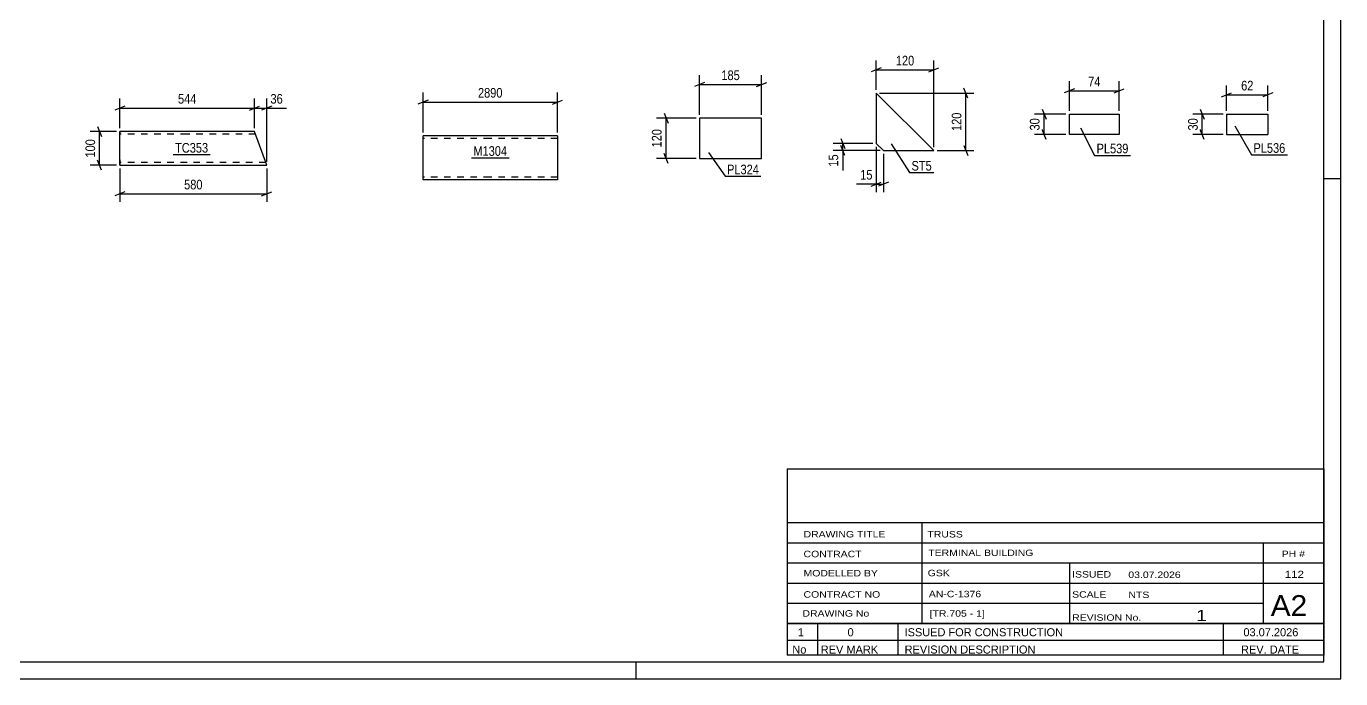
# Model space of a CAD drawing. Header units: millimetres. Extents: x 0 to 594, y 0 to 420.
# Drawn here: x 202.2 to 594, y 0 to 194.4 of the extents above; entities that cross this region are included whole.
import ezdxf

# ---------------------------------------------------------------- set-up
doc = ezdxf.new("R2010")
doc.units = ezdxf.units.MM
doc.linetypes.add('DXK_LINE_DOT2', pattern=[3.9198, 1.9599, -1.9599])
doc.styles.add('Arial Narrow', font='ARIALN.TTF', dxfattribs={"height": 0.2})

# ---------------------------------------------------------------- blocks, each defined once
blk = doc.blocks.new('Unknown-761555563-1133')
at = {"color": 5, "linetype": 'Continuous'}
for p, q in [((594, 0), (594, 420)), ((589, 5), (589, 415)), ((594, 149), (589, 149)), ((5, 5), (589, 5)), ((384, 0), (384, 5)), ((0, 0), (594, 0))]:
    blk.add_line(p, q, dxfattribs=at)
blk = doc.blocks.new('Unknown-761555563-9642')
at = {"color": 7, "linetype": 'Continuous'}
for p, q in [((429, 16.5), (589, 16.5)), ((589, 16.5), (429, 16.5)), ((429, 16.5), (429, 11.5)), ((438, 16.5), (438, 11.5)), ((462, 16.5), (462, 11.5)), ((559, 16.5), (559, 11.5)), ((589, 16.5), (589, 11.5)), ((429, 11.5), (589, 11.5)), ((429, 11.5), (429, 7)), ((429, 11.5), (589, 11.5)), ((438, 11.5), (438, 7)), ((462, 11.5), (462, 7)), ((559, 11.5), (559, 7)), ((589, 11.5), (589, 7)), ((589, 7), (429, 7))]:
    blk.add_line(p, q, dxfattribs=at)
at = {"color": 7, "linetype": 'Continuous', "style": 'Arial Narrow'}
for s, height, width, p in [('1', 2.39, 1.196471, (432.16, 12.65)), ('0', 2.39, 1.196471, (447, 12.65)), ('ISSUED FOR CONSTRUCTION', 2.3861, 1.196471, (464, 12.65)), ('03.07.2026', 2.386, 1.196471, (565, 12.65)), ('No', 2.386, 1.2, (430.54, 7.5)), ('REV MARK', 2.386, 1.2, (439, 7.5)), ('REVISION DESCRIPTION', 2.3861, 1.2, (464, 7.5)), ('REV. DATE', 2.386, 1.2, (564.28, 7.5))]:
    blk.add_text(s, height=height, dxfattribs=dict(at, width=width)).set_placement(p)
blk = doc.blocks.new('Unknown-761555563-9643')
at = {"color": 7, "linetype": 'Continuous'}
for p, q in [((429, 62.55), (429, 16.5)), ((429, 62.55), (589, 62.55)), ((589, 62.5), (589, 16.5)), ((429, 46.5), (589, 46.5)), ((469.14, 46.5), (469.14, 16.5)), ((429, 40.5), (589, 40.5)), ((571, 16.6), (571, 40.5)), ((429, 34.5), (589, 34.5)), ((513.14, 34.5), (513.14, 16.5)), ((429, 28.5), (589, 28.5)), ((429, 22.5), (571, 22.5)), ((429, 16.5), (589, 16.5))]:
    blk.add_line(p, q, dxfattribs=at)
at = {"color": 7, "style": 'Arial Narrow'}
for s, height, width, p in [('DRAWING TITLE', 1.9089, 1.425378, (433.88, 42.1)), ('TRUSS', 1.909, 1.425378, (470.81, 42.09)), ('CONTRACT', 1.909, 1.425378, (433.88, 36.21)), ('TERMINAL BUILDING', 1.9089, 1.425378, (471.06, 36.57)), ('MODELLED BY', 1.9089, 1.425378, (433.88, 30.48)), ('GSK', 1.909, 1.425378, (470.88, 30.54)), ('ISSUED', 1.909, 1.425378, (513.94, 30.14)), ('03.07.2026', 1.909, 1.425378, (530.69, 30.02)), ('CONTRACT NO', 1.9089, 1.425378, (433.88, 24.16)), ('AN-C-1376', 1.909, 1.425378, (471.23, 24.28)), ('SCALE', 1.909, 1.425378, (513.94, 24.15)), ('A2', 6.204, 1.25, (573.14, 18.7)), ('DRAWING No', 1.909, 1.425378, (433.56, 18.5)), ('[TR.705 - 1]', 1.9089, 1.425378, (471.46, 18.49)), ('1', 3.34, 1.5, (550.91, 17.18)), ('REVISION No.', 1.9089, 1.425378, (513.94, 17.27))]:
    blk.add_text(s, height=height, dxfattribs=dict(at, width=width)).set_placement(p)
at = {"color": 7, "linetype": 'Continuous', "style": 'Arial Narrow', "width": 1.43}
for s, height, p in [('PH #', 1.909, (576.4, 36.25)), ('112', 2.1, (577.3, 30.05)), ('NTS', 1.909, (530.7, 24.05))]:
    blk.add_text(s, height=height, dxfattribs=at).set_placement(p)
blk = doc.blocks.new('Part-761555563-3121 - 3107')
at = {"color": 2, "linetype": 'Continuous'}
for p, q in [((340.45, 161.82), (320.45, 161.82)), ((320.45, 150.22), (320.45, 161.82)), ((360.55, 161.82), (340.55, 161.82)), ((360.55, 161.82), (360.55, 161.7)), ((360.55, 161.7), (360.55, 148.62)), ((320.45, 148.62), (320.45, 150.22)), ((340.45, 148.62), (320.45, 148.62)), ((360.55, 148.62), (340.55, 148.62))]:
    blk.add_line(p, q, dxfattribs=at)
at = {"color": 7, "linetype": 'DXK_LINE_DOT2'}
for p, q in [((340.45, 161.02), (320.45, 161.02)), ((360.55, 161.02), (340.55, 161.02)), ((320.45, 148.74), (320.45, 150.22)), ((320.45, 149.42), (320.45, 149.48)), ((340.45, 149.42), (320.45, 149.42)), ((360.55, 149.42), (340.55, 149.42)), ((360.55, 149.42), (360.55, 149.48))]:
    blk.add_line(p, q, dxfattribs=at)
blk = doc.blocks.new('Part-761555563-2372 - 2358')
at = {"color": 2, "linetype": 'Continuous'}
for p, q in [((230.11, 161.45), (230.11, 163.05)), ((250.11, 163.05), (230.11, 163.05)), ((230.11, 154.65), (230.11, 161.45)), ((270.21, 163.05), (250.21, 163.05)), ((273.85, 153.05), (270.21, 163.05)), ((230.11, 153.05), (230.11, 154.65)), ((230.11, 153.05), (250.11, 153.05)), ((250.21, 153.05), (273.85, 153.05))]:
    blk.add_line(p, q, dxfattribs=at)
at = {"color": 7, "linetype": 'DXK_LINE_DOT2'}
for p, q in [((230.11, 163.05), (230.11, 162.58)), ((250.11, 162.25), (230.11, 162.25)), ((270.51, 162.25), (250.21, 162.25)), ((230.11, 154.65), (230.11, 153.17)), ((250.11, 153.85), (230.11, 153.85)), ((273.56, 153.85), (250.21, 153.85))]:
    blk.add_line(p, q, dxfattribs=at)
blk = doc.blocks.new('Part-761555563-1859 - 1843')
at = {"color": 2, "linetype": 'Continuous'}
for p, q in [((472.7, 157.39), (455.56, 174.53)), ((455.56, 174.53), (455.56, 159.53)), ((455.56, 159.53), (457.7, 157.39)), ((457.7, 157.39), (472.7, 157.39))]:
    blk.add_line(p, q, dxfattribs=at)
blk = doc.blocks.new('Part-761555563-1816 - 1800')
at = {"color": 2, "linetype": 'Continuous'}
for p, q in [((402.9, 167.05), (402.9, 155.05)), ((421.39, 167.05), (402.9, 167.05)), ((421.39, 155.05), (421.39, 167.05)), ((402.9, 155.05), (421.39, 155.05))]:
    blk.add_line(p, q, dxfattribs=at)
blk = doc.blocks.new('Part-761555563-1781 - 1765')
at = {"color": 2, "linetype": 'Continuous'}
for p, q in [((513.11, 162.2), (513.11, 168.2)), ((513.11, 168.2), (527.99, 168.2)), ((527.99, 168.2), (527.99, 162.2)), ((527.99, 162.2), (513.11, 162.2))]:
    blk.add_line(p, q, dxfattribs=at)
blk = doc.blocks.new('Part-761555563-1746 - 1730')
at = {"color": 2, "linetype": 'Continuous'}
for p, q in [((559.99, 168.2), (559.99, 162.2)), ((559.99, 168.2), (572.31, 168.2)), ((572.31, 168.2), (572.31, 162.2)), ((559.99, 162.2), (572.31, 162.2))]:
    blk.add_line(p, q, dxfattribs=at)
blk = doc.blocks.new('StraightDimension-761555563-3124 - 3107')
at = {"color": 7, "linetype": 'Continuous'}
for p, q in [((321.95, 172.42), (318.95, 171.22)), ((320.45, 162.82), (320.45, 174.67)), ((359.05, 171.22), (362.05, 172.42)), ((360.55, 162.82), (360.55, 174.67)), ((320.45, 171.82), (360.55, 171.82))]:
    blk.add_line(p, q, dxfattribs=at)
at = {"color": 0}
blk.add_wipeout([(344.76, 172.57), (344.76, 176.77), (336.24, 176.77), (336.24, 172.57)], dxfattribs=at)
at = {"color": 3, "style": 'Arial Narrow'}
blk.add_text('2890', height=2.863, dxfattribs=at).set_placement((336.84, 173.17))
blk = doc.blocks.new('StraightDimension-761555563-2386 - 2358')
at = {"color": 7, "linetype": 'Continuous'}
for p, q in [((230.11, 152.05), (230.11, 142.07)), ((273.85, 152.05), (273.85, 142.07)), ((231.61, 145.07), (228.61, 143.87)), ((272.35, 143.87), (275.35, 145.07)), ((230.11, 144.47), (273.85, 144.47))]:
    blk.add_line(p, q, dxfattribs=at)
at = {"color": 0}
blk.add_wipeout([(255.33, 145.22), (255.33, 149.42), (248.64, 149.42), (248.64, 145.22)], dxfattribs=at)
at = {"color": 3, "style": 'Arial Narrow'}
blk.add_text('580', height=2.863, dxfattribs=at).set_placement((249.24, 145.82))
blk = doc.blocks.new('StraightDimension-761555563-2375 - 2358')
at = {"color": 7, "linetype": 'Continuous'}
for p, q in [((229.11, 163.05), (221.2, 163.05)), ((223.45, 164.55), (224.65, 161.55)), ((224.05, 153.05), (224.05, 163.05)), ((229.11, 153.05), (221.2, 153.05)), ((224.65, 151.55), (223.45, 154.55))]:
    blk.add_line(p, q, dxfattribs=at)
at = {"color": 0}
blk.add_wipeout([(223.3, 161.39), (219.1, 161.39), (219.1, 154.7), (223.3, 154.7)], dxfattribs=at)
at = {"color": 3, "style": 'Arial Narrow'}
blk.add_text('100', height=2.863, rotation=90.0002, dxfattribs=at).set_placement((222.7, 155.3))
blk = doc.blocks.new('StraightDimension-761555563-2397 - 2358')
at = {"color": 7, "linetype": 'Continuous'}
for p, q in [((270.21, 164.05), (270.21, 172.87)), ((273.85, 154.05), (273.85, 172.87)), ((268.71, 169.42), (271.71, 170.62)), ((270.21, 170.02), (273.85, 170.02)), ((275.35, 170.62), (272.35, 169.42))]:
    blk.add_line(p, q, dxfattribs=at)
at = {"color": 0}
blk.add_wipeout([(279.24, 170.77), (279.24, 174.97), (274.38, 174.97), (274.38, 170.77)], dxfattribs=at)
at = {"color": 7, "linetype": 'Continuous'}
blk.add_line((273.85, 170.02), (279.76, 170.02), dxfattribs=at)
blk.add_line((273.85, 170.02), (279.76, 170.02), dxfattribs=at)
at = {"color": 3, "style": 'Arial Narrow'}
blk.add_text('36', height=2.863, dxfattribs=at).set_placement((274.98, 171.37))
blk = doc.blocks.new('StraightDimension-761555563-2409 - 2358')
at = {"color": 7, "linetype": 'Continuous'}
for p, q in [((230.11, 164.05), (230.11, 172.87)), ((270.21, 164.05), (270.21, 172.87)), ((231.61, 170.62), (228.61, 169.42)), ((230.11, 170.02), (270.21, 170.02)), ((268.71, 169.42), (271.71, 170.62))]:
    blk.add_line(p, q, dxfattribs=at)
at = {"color": 0}
blk.add_wipeout([(253.51, 170.77), (253.51, 174.97), (246.82, 174.97), (246.82, 170.77)], dxfattribs=at)
at = {"color": 3, "style": 'Arial Narrow'}
blk.add_text('544', height=2.863, dxfattribs=at).set_placement((247.42, 171.37))
blk = doc.blocks.new('StraightDimension-761555563-1894 - 1843')
at = {"color": 7, "linetype": 'Continuous'}
for p, q in [((456.56, 174.53), (484.68, 174.53)), ((482.88, 173.03), (481.68, 176.03)), ((482.28, 157.39), (482.28, 174.53)), ((473.7, 157.39), (484.68, 157.39)), ((481.68, 158.89), (482.88, 155.89))]:
    blk.add_line(p, q, dxfattribs=at)
at = {"color": 0}
blk.add_wipeout([(481.53, 169.3), (477.33, 169.3), (477.33, 162.62), (481.53, 162.62)], dxfattribs=at)
at = {"color": 3, "style": 'Arial Narrow'}
blk.add_text('120', height=2.863, rotation=90.0002, dxfattribs=at).set_placement((480.93, 163.22))
blk = doc.blocks.new('StraightDimension-761555563-1883 - 1843')
at = {"color": 7, "linetype": 'Continuous'}
for p, q in [((444.96, 161.03), (446.16, 158.03)), ((454.56, 159.53), (442.71, 159.53)), ((456.7, 157.39), (442.71, 157.39)), ((446.16, 155.89), (444.96, 158.89)), ((445.56, 157.39), (445.56, 159.53))]:
    blk.add_line(p, q, dxfattribs=at)
at = {"color": 0}
blk.add_wipeout([(444.81, 156.86), (440.61, 156.86), (440.61, 152.01), (444.81, 152.01)], dxfattribs=at)
at = {"color": 7, "linetype": 'Continuous'}
blk.add_line((445.56, 157.39), (445.56, 151.48), dxfattribs=at)
blk.add_line((445.56, 157.39), (445.56, 151.48), dxfattribs=at)
at = {"color": 3, "style": 'Arial Narrow'}
blk.add_text('15', height=2.863, rotation=90.0002, dxfattribs=at).set_placement((444.21, 152.61))
blk = doc.blocks.new('StraightDimension-761555563-1861 - 1843')
at = {"color": 7, "linetype": 'Continuous'}
for p, q in [((455.56, 158.53), (455.56, 144.99)), ((457.7, 156.39), (457.7, 144.99)), ((454.06, 146.79), (457.06, 147.99)), ((455.56, 147.39), (457.7, 147.39)), ((459.2, 147.99), (456.2, 146.79))]:
    blk.add_line(p, q, dxfattribs=at)
at = {"color": 0}
blk.add_wipeout([(455.03, 148.14), (455.03, 152.34), (450.17, 152.34), (450.17, 148.14)], dxfattribs=at)
at = {"color": 7, "linetype": 'Continuous'}
blk.add_line((455.56, 147.39), (449.65, 147.39), dxfattribs=at)
blk.add_line((455.56, 147.39), (449.65, 147.39), dxfattribs=at)
at = {"color": 3, "style": 'Arial Narrow'}
blk.add_text('15', height=2.863, dxfattribs=at).set_placement((450.77, 148.74))
blk = doc.blocks.new('StraightDimension-761555563-1874 - 1843')
at = {"color": 7, "linetype": 'Continuous'}
for p, q in [((455.56, 175.53), (455.56, 184.26)), ((472.7, 158.39), (472.7, 184.26)), ((457.06, 182.01), (454.06, 180.81)), ((455.56, 181.41), (472.7, 181.41)), ((471.2, 180.81), (474.2, 182.01))]:
    blk.add_line(p, q, dxfattribs=at)
at = {"color": 0}
blk.add_wipeout([(467.47, 182.16), (467.47, 186.36), (460.79, 186.36), (460.79, 182.16)], dxfattribs=at)
at = {"color": 3, "style": 'Arial Narrow'}
blk.add_text('120', height=2.863, dxfattribs=at).set_placement((461.39, 182.76))
blk = doc.blocks.new('StraightDimension-761555563-1818 - 1800')
at = {"color": 7, "linetype": 'Continuous'}
for p, q in [((392.3, 168.55), (393.5, 165.55)), ((401.9, 167.05), (390.05, 167.05)), ((392.9, 155.05), (392.9, 167.05)), ((401.9, 155.05), (390.05, 155.05)), ((393.5, 153.55), (392.3, 156.55))]:
    blk.add_line(p, q, dxfattribs=at)
at = {"color": 0}
blk.add_wipeout([(392.15, 164.39), (387.95, 164.39), (387.95, 157.71), (392.15, 157.71)], dxfattribs=at)
at = {"color": 3, "style": 'Arial Narrow'}
blk.add_text('120', height=2.863, rotation=90.0002, dxfattribs=at).set_placement((391.55, 158.31))
blk = doc.blocks.new('StraightDimension-761555563-1829 - 1800')
at = {"color": 7, "linetype": 'Continuous'}
for p, q in [((404.4, 177.65), (401.4, 176.45)), ((402.9, 168.05), (402.9, 179.9)), ((402.9, 177.05), (421.39, 177.05)), ((419.89, 176.45), (422.89, 177.65)), ((421.39, 168.05), (421.39, 179.9))]:
    blk.add_line(p, q, dxfattribs=at)
at = {"color": 0}
blk.add_wipeout([(415.49, 177.8), (415.49, 182), (408.8, 182), (408.8, 177.8)], dxfattribs=at)
at = {"color": 3, "style": 'Arial Narrow'}
blk.add_text('185', height=2.863, dxfattribs=at).set_placement((409.4, 178.4))
blk = doc.blocks.new('StraightDimension-761555563-1783 - 1765')
at = {"color": 7, "linetype": 'Continuous'}
for p, q in [((513.11, 169.2), (513.11, 178.02)), ((527.99, 169.2), (527.99, 178.02)), ((514.61, 175.77), (511.61, 174.57)), ((513.11, 175.17), (527.99, 175.17)), ((526.49, 174.57), (529.49, 175.77))]:
    blk.add_line(p, q, dxfattribs=at)
at = {"color": 0}
blk.add_wipeout([(522.97, 175.92), (522.97, 180.12), (518.12, 180.12), (518.12, 175.92)], dxfattribs=at)
at = {"color": 3, "style": 'Arial Narrow'}
blk.add_text('74', height=2.863, dxfattribs=at).set_placement((518.72, 176.52))
blk = doc.blocks.new('StraightDimension-761555563-1788 - 1765')
at = {"color": 7, "linetype": 'Continuous'}
for p, q in [((504.97, 169.7), (506.17, 166.7)), ((512.11, 168.2), (502.72, 168.2)), ((505.57, 162.2), (505.57, 168.2)), ((512.11, 162.2), (502.72, 162.2)), ((506.17, 160.7), (504.97, 163.7))]:
    blk.add_line(p, q, dxfattribs=at)
at = {"color": 0}
blk.add_wipeout([(504.82, 167.62), (500.62, 167.62), (500.62, 162.77), (504.82, 162.77)], dxfattribs=at)
at = {"color": 3, "style": 'Arial Narrow'}
blk.add_text('30', height=2.863, rotation=90.0002, dxfattribs=at).set_placement((504.22, 163.37))
blk = doc.blocks.new('StraightDimension-761555563-1748 - 1730')
at = {"color": 7, "linetype": 'Continuous'}
for p, q in [((559.99, 169.2), (559.99, 176.82)), ((572.31, 169.2), (572.31, 176.82)), ((558.49, 173.37), (561.49, 174.57)), ((559.99, 173.97), (572.31, 173.97)), ((573.81, 174.57), (570.81, 173.37))]:
    blk.add_line(p, q, dxfattribs=at)
at = {"color": 0}
blk.add_wipeout([(568.58, 174.72), (568.58, 178.92), (563.72, 178.92), (563.72, 174.72)], dxfattribs=at)
at = {"color": 3, "style": 'Arial Narrow'}
blk.add_text('62', height=2.863, dxfattribs=at).set_placement((564.32, 175.32))
blk = doc.blocks.new('StraightDimension-761555563-1753 - 1730')
at = {"color": 7, "linetype": 'Continuous'}
for p, q in [((552.13, 169.7), (553.33, 166.7)), ((558.99, 168.2), (549.88, 168.2)), ((552.73, 162.2), (552.73, 168.2)), ((558.99, 162.2), (549.88, 162.2)), ((553.33, 160.7), (552.13, 163.7))]:
    blk.add_line(p, q, dxfattribs=at)
at = {"color": 0}
blk.add_wipeout([(551.98, 167.62), (547.78, 167.62), (547.78, 162.77), (551.98, 162.77)], dxfattribs=at)
at = {"color": 3, "style": 'Arial Narrow'}
blk.add_text('30', height=2.863, rotation=90.0002, dxfattribs=at).set_placement((551.38, 163.37))
blk = doc.blocks.new('Mark-761555563-3119 - 3107')
at = {"color": 0}
blk.add_wipeout([(345.53, 155.82), (345.53, 158.82), (335.47, 158.82), (335.47, 155.82)], dxfattribs=at)
blk.add_wipeout([(345.53, 155.82), (345.53, 158.82), (335.47, 158.82), (335.47, 155.82)], dxfattribs=at)
at = {"color": 30, "linetype": 'Continuous'}
blk.add_line((334.87, 155.22), (346.13, 155.22), dxfattribs=at)
at = {"color": 3, "style": 'Arial Narrow'}
blk.add_text('M1304', height=2.863, dxfattribs=at).set_placement((335.47, 155.82))
blk = doc.blocks.new('Mark-761555563-2370 - 2358')
at = {"color": 0}
blk.add_wipeout([(256.42, 156.78), (256.42, 159.78), (246.55, 159.78), (246.55, 156.78)], dxfattribs=at)
blk.add_wipeout([(256.42, 156.78), (256.42, 159.78), (246.55, 159.78), (246.55, 156.78)], dxfattribs=at)
at = {"color": 30, "linetype": 'Continuous'}
blk.add_line((245.95, 156.18), (257.02, 156.18), dxfattribs=at)
at = {"color": 3, "style": 'Arial Narrow'}
blk.add_text('TC353', height=2.863, dxfattribs=at).set_placement((246.55, 156.78))
blk = doc.blocks.new('Mark-761555563-1855 - 1843')
at = {"color": 0}
blk.add_wipeout([(472.1, 151.42), (472.1, 154.42), (466.07, 154.42), (466.07, 151.42)], dxfattribs=at)
blk.add_wipeout([(472.1, 151.42), (472.1, 154.42), (466.07, 154.42), (466.07, 151.42)], dxfattribs=at)
at = {"color": 30, "linetype": 'Continuous'}
for p, q in [((460.03, 159.42), (465.47, 150.82)), ((465.47, 150.82), (472.7, 150.82))]:
    blk.add_line(p, q, dxfattribs=at)
at = {"color": 3, "style": 'Arial Narrow'}
blk.add_text('ST5', height=2.863, dxfattribs=at).set_placement((466.07, 151.42))
blk = doc.blocks.new('Mark-761555563-1812 - 1800')
at = {"color": 0}
blk.add_wipeout([(420.58, 150.33), (420.58, 153.33), (411.08, 153.33), (411.08, 150.33)], dxfattribs=at)
blk.add_wipeout([(420.58, 150.33), (420.58, 153.33), (411.08, 153.33), (411.08, 150.33)], dxfattribs=at)
at = {"color": 30, "linetype": 'Continuous'}
for p, q in [((405.51, 156.86), (410.48, 149.73)), ((410.48, 149.73), (421.18, 149.73))]:
    blk.add_line(p, q, dxfattribs=at)
at = {"color": 3, "style": 'Arial Narrow'}
blk.add_text('PL324', height=2.863, dxfattribs=at).set_placement((411.08, 150.33))
blk = doc.blocks.new('Mark-761555563-1777 - 1765')
at = {"color": 0}
blk.add_wipeout([(530.73, 156.56), (530.73, 159.56), (521.23, 159.56), (521.23, 156.56)], dxfattribs=at)
blk.add_wipeout([(530.73, 156.56), (530.73, 159.56), (521.23, 159.56), (521.23, 156.56)], dxfattribs=at)
at = {"color": 30, "linetype": 'Continuous'}
for p, q in [((516.43, 164.15), (520.63, 155.96)), ((520.63, 155.96), (531.33, 155.96))]:
    blk.add_line(p, q, dxfattribs=at)
at = {"color": 3, "style": 'Arial Narrow'}
blk.add_text('PL539', height=2.863, dxfattribs=at).set_placement((521.23, 156.56))
blk = doc.blocks.new('Mark-761555563-1742 - 1730')
at = {"color": 0}
blk.add_wipeout([(577.5, 156.72), (577.5, 159.72), (567.99, 159.72), (567.99, 156.72)], dxfattribs=at)
blk.add_wipeout([(577.5, 156.72), (577.5, 159.72), (567.99, 159.72), (567.99, 156.72)], dxfattribs=at)
at = {"color": 30, "linetype": 'Continuous'}
for p, q in [((562.45, 164.77), (567.39, 156.12)), ((567.39, 156.12), (578.1, 156.12))]:
    blk.add_line(p, q, dxfattribs=at)
at = {"color": 3, "style": 'Arial Narrow'}
blk.add_text('PL536', height=2.863, dxfattribs=at).set_placement((567.99, 156.72))

msp = doc.modelspace()

# ---------------------------------------------------------------- block references
for name in ['Unknown-761555563-1133', 'Part-761555563-1859 - 1843', 'Part-761555563-1816 - 1800', 'Part-761555563-1781 - 1765', 'Part-761555563-1746 - 1730', 'Part-761555563-2372 - 2358', 'Part-761555563-3121 - 3107', 'Unknown-761555563-9643', 'Unknown-761555563-9642']:
    msp.add_blockref(name, (0, 0))

# ---------------------------------------------------------------- next in the draw order: block references
for name in ['StraightDimension-761555563-3124 - 3107', 'StraightDimension-761555563-1783 - 1765', 'StraightDimension-761555563-1748 - 1730', 'StraightDimension-761555563-2397 - 2358', 'StraightDimension-761555563-1894 - 1843', 'StraightDimension-761555563-1818 - 1800', 'Mark-761555563-1742 - 1730', 'Mark-761555563-1777 - 1765', 'Mark-761555563-2370 - 2358', 'Mark-761555563-3119 - 3107', 'Mark-761555563-1812 - 1800', 'StraightDimension-761555563-2386 - 2358']:
    msp.add_blockref(name, (0, 0))

# ---------------------------------------------------------------- next in the draw order: block references
for name in ['StraightDimension-761555563-1829 - 1800', 'StraightDimension-761555563-1788 - 1765', 'StraightDimension-761555563-1753 - 1730', 'StraightDimension-761555563-2375 - 2358', 'StraightDimension-761555563-1883 - 1843']:
    msp.add_blockref(name, (0, 0))

# ---------------------------------------------------------------- next in the draw order: block references
for name in ['StraightDimension-761555563-2409 - 2358', 'StraightDimension-761555563-1861 - 1843']:
    msp.add_blockref(name, (0, 0))

# ---------------------------------------------------------------- next in the draw order: block references
msp.add_blockref('StraightDimension-761555563-1874 - 1843', (0, 0))

# ---------------------------------------------------------------- next in the draw order: block references
msp.add_blockref('Mark-761555563-1855 - 1843', (0, 0))

doc.saveas('drawing.dxf')
